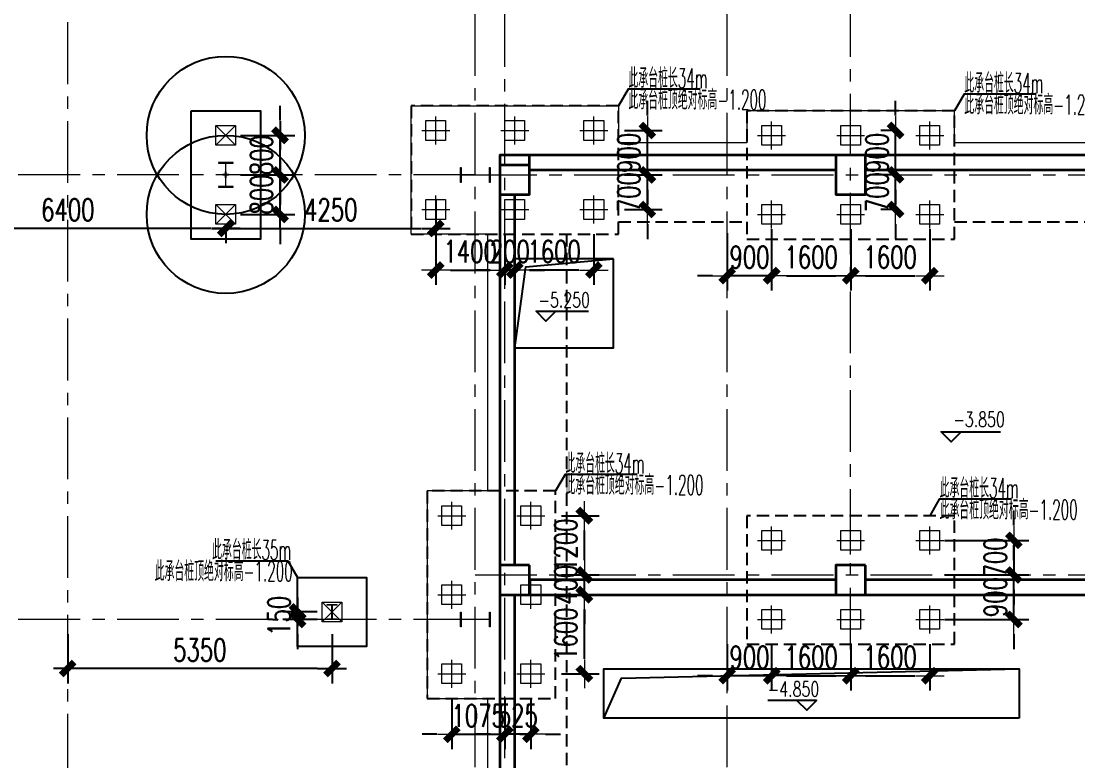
# Model space of a CAD drawing. Extents: x -1201378 to 2367219, y -619313 to 244905.
# Drawn here: x -708551 to -687159, y 215787 to 230765 of the extents above; entities that cross this region are included whole.
import ezdxf
from ezdxf.enums import TextEntityAlignment as Align

# ---------------------------------------------------------------- set-up
doc = ezdxf.new("R2010")
doc.units = 0
doc.header["$LTSCALE"] = 1000
doc.linetypes.add('CENTER', pattern=[2, 1.25, -0.25, 0.25, -0.25])
doc.linetypes.add('HIDDEN', pattern=[0.375, 0.25, -0.125])
doc.layers.get('0').update_dxf_attribs({"linetype": 'CONTINUOUS'})
doc.layers.get('Defpoints').update_dxf_attribs({"linetype": 'CONTINUOUS'})
for name, color, linetype, lineweight in [('S-axis', 111, 'CONTINUOUS', 0), ('S-col', 2, 'CONTINUOUS', 0), ('S-ct', 2, 'CONTINUOUS', 0), ('S-dim', 81, 'CONTINUOUS', 0), ('S-dote', 5, 'CENTER', 0), ('S-zhuang', 1, 'CONTINUOUS', 0), ('砼墙', 3, 'CONTINUOUS', 35), ('砼柱', 2, 'CONTINUOUS', 35)]:
    doc.layers.add(name, color=color, linetype=linetype, lineweight=lineweight)
for name, color, linetype in [('S-BG', 131, 'CONTINUOUS'), ('S-CT1', 42, 'HIDDEN'), ('S-DIMZ', 115, 'CONTINUOUS'), ('S-DOTE1', 140, 'CENTER'), ('S-HATCH1-W', 252, 'CONTINUOUS')]:
    doc.layers.add(name, color=color, linetype=linetype)
doc.styles.add('SS1', font='tj-romans1.shx', dxfattribs={"width": 0.7, "bigfont": 'tj-hztxt1.shx'})
doc.dimstyles.new('S-150-ARCHI', dxfattribs={"dimscale": 150, "dimtxt": 3, "dimasz": 2, "dimexe": 2, "dimexo": 2, "dimgap": 1, "dimtad": 1, "dimdec": 0, "dimzin": 0, "dimdsep": 46, "dimtxsty": 'SS1', "dimblk1": 'TT', "dimblk2": 'TT', "dimsah": 1, "dimcen": 1, "dimclrd": 256, "dimclre": 256, "dimclrt": 256, "dimadec": 0, "dimazin": 0, "dimtfac": 1, "dimtdec": 0, "dimtix": 1, "dimtmove": 2, "dimatfit": 0, "dimldrblk": 'TT', "dimfxl": 2, "dimtolj": 1, "dimtzin": 0, "dimarcsym": 0})

# ---------------------------------------------------------------- blocks, each defined once
blk = doc.blocks.new('_FZH')
at = {"layer": 'S-col'}
blk.add_lwpolyline([(-0.375, -0.188), (-0.375, 0.187), (-0.36, 0.187), (-0.36, 0.005), (0.36, 0.005), (0.36, 0.187), (0.375, 0.187), (0.375, -0.188), (0.36, -0.188), (0.36, -0.005), (-0.36, -0.005), (-0.36, -0.188)], close=True, dxfattribs=at)
blk = doc.blocks.new('w4234324')
at = {"layer": 'S-col', "xscale": 800.0000000000005, "yscale": 800.0000000000005, "zscale": 800.0000000000005}
for p in [(-144454, 831820), (-144454, 822820)]:
    blk.add_blockref('_FZH', p, dxfattribs=at)
blk = doc.blocks.new('S-ZHUANG-400')
at = {"layer": 'S-zhuang'}
for p, q in [((200, -200), (-200, 200)), ((-200, -200), (200, 200))]:
    blk.add_line(p, q, dxfattribs=at)
blk.add_lwpolyline([(-200, 200), (200, 200), (200, -200), (-200, -200)], close=True, dxfattribs=at)
blk = doc.blocks.new('CT2')
at = {"layer": 'Defpoints'}
for centre in [(-193625, -186366), (-193625, -187966)]:
    blk.add_circle(centre, 1600, dxfattribs=at)
at = {"layer": 'S-DOTE1', "ltscale": 0.25}
for p, q in [((-193565, -187166), (-193685, -187166)), ((-193625, -187226), (-193625, -187106))]:
    blk.add_line(p, q, dxfattribs=at)
at = {"layer": 'S-HATCH1-W'}
blk.add_lwpolyline([(-194325, -185866), (-192925, -185866), (-192925, -188466), (-194325, -188466)], close=True, dxfattribs=at)
at = {"layer": 'S-zhuang'}
for p in [(-193625, -186366), (-193625, -187966)]:
    blk.add_blockref('S-ZHUANG-400', p, dxfattribs=at)
blk = doc.blocks.new('TT')
blk.add_line((-0.969, 0), (0.969, 0))
at = {"const_width": 0.45}
blk.add_lwpolyline([(-0.442, -0.442), (0.442, 0.442)], dxfattribs=at)
blk = doc.blocks.new('*D1003')
at = {"layer": 'Defpoints', "color": 0, "transparency": 16777216}
for p in [(-704409, 227652), (-703310, 227652), (-704409, 226852)]:
    blk.add_point(p, dxfattribs=at)
at = {"layer": 'S-DIMZ', "lineweight": -2, "transparency": 16777216}
for p, q in [((-703310, 227952), (-703310, 228252)), ((-704109, 227652), (-703010, 227652)), ((-703310, 226852), (-703310, 227652)), ((-704109, 226852), (-703010, 226852)), ((-703310, 226552), (-703310, 226252))]:
    blk.add_line(p, q, dxfattribs=at)
at = {"layer": 'S-DIMZ', "lineweight": -2, "transparency": 16777216, "xscale": 300, "yscale": 300, "zscale": 300}
for p, rotation in [((-703310, 227652), 270), ((-703310, 226852), 90)]:
    blk.add_blockref('TT', p, dxfattribs=dict(at, rotation=rotation))
at = {"layer": 'S-DIMZ', "transparency": 16777216, "insert": (-703685, 227252), "char_height": 450, "attachment_point": 5, "rotation": 90, "style": 'SS1'}
blk.add_mtext('\\A1;800', dxfattribs=at)
blk = doc.blocks.new('*D1004')
at = {"layer": 'Defpoints', "color": 0, "transparency": 16777216}
for p in [(-704409, 228452), (-703310, 228452), (-704409, 227652)]:
    blk.add_point(p, dxfattribs=at)
at = {"layer": 'S-DIMZ', "lineweight": -2, "transparency": 16777216}
for p, q in [((-703310, 228752), (-703310, 229052)), ((-704109, 228452), (-703010, 228452)), ((-703310, 227652), (-703310, 228452)), ((-704109, 227652), (-703010, 227652)), ((-703310, 227352), (-703310, 227052))]:
    blk.add_line(p, q, dxfattribs=at)
at = {"layer": 'S-DIMZ', "lineweight": -2, "transparency": 16777216, "xscale": 300, "yscale": 300, "zscale": 300}
for p, rotation in [((-703310, 228452), 270), ((-703310, 227652), 90)]:
    blk.add_blockref('TT', p, dxfattribs=dict(at, rotation=rotation))
at = {"layer": 'S-DIMZ', "transparency": 16777216, "insert": (-703685, 228052), "char_height": 450, "attachment_point": 5, "rotation": 90, "style": 'SS1'}
blk.add_mtext('\\A1;800', dxfattribs=at)
blk = doc.blocks.new('*D1017')
at = {"layer": 'Defpoints', "color": 0, "transparency": 16777216}
for p in [(-700158, 227452), (-704408, 226852), (-700158, 226569)]:
    blk.add_point(p, dxfattribs=at)
at = {"layer": 'S-DIMZ', "lineweight": -2, "transparency": 16777216}
for p, q in [((-700158, 227152), (-700158, 226269)), ((-704408, 226552), (-704408, 226269)), ((-704108, 226569), (-700458, 226569))]:
    blk.add_line(p, q, dxfattribs=at)
at = {"layer": 'S-DIMZ', "lineweight": -2, "transparency": 16777216, "xscale": 300, "yscale": 300, "zscale": 300, "rotation": 180}
blk.add_blockref('TT', (-704408, 226569), dxfattribs=at)
at = {"layer": 'S-DIMZ', "lineweight": -2, "transparency": 16777216, "xscale": 300, "yscale": 300, "zscale": 300}
blk.add_blockref('TT', (-700158, 226569), dxfattribs=at)
at = {"layer": 'S-DIMZ', "transparency": 16777216, "insert": (-702283, 226944), "char_height": 450, "attachment_point": 5, "style": 'SS1'}
blk.add_mtext('\\A1;4250', dxfattribs=at)
blk = doc.blocks.new('*D1018')
at = {"layer": 'Defpoints', "color": 0, "transparency": 16777216}
for p in [(-710809, 226852), (-704408, 226852), (-710809, 226569)]:
    blk.add_point(p, dxfattribs=at)
at = {"layer": 'S-DIMZ', "lineweight": -2, "transparency": 16777216}
for p, q in [((-710809, 226552), (-710809, 226269)), ((-704708, 226569), (-710509, 226569)), ((-704408, 226552), (-704408, 226269))]:
    blk.add_line(p, q, dxfattribs=at)
at = {"layer": 'S-DIMZ', "lineweight": -2, "transparency": 16777216, "xscale": 300, "yscale": 300, "zscale": 300, "rotation": 180}
blk.add_blockref('TT', (-710809, 226569), dxfattribs=at)
at = {"layer": 'S-DIMZ', "lineweight": -2, "transparency": 16777216, "xscale": 300, "yscale": 300, "zscale": 300}
blk.add_blockref('TT', (-704408, 226569), dxfattribs=at)
at = {"layer": 'S-DIMZ', "transparency": 16777216, "insert": (-707608, 226944), "char_height": 450, "attachment_point": 5, "style": 'SS1'}
blk.add_mtext('\\A1;6400', dxfattribs=at)
blk = doc.blocks.new('1#轴网')
at = {"layer": 'S-dote'}
for p, q in [((-107608.5, 18867), (-107608.5, 124689.3)), ((-99358.5, 19033.1), (-99358.5, 124633.4)), ((-94258.5, 19033.1), (-94258.5, 124689.3)), ((-98758.5, 19217), (-98758.5, 124427)), ((-91758.5, 105417), (-91758.5, 121147)), ((-99358.5, 115027), (-216950.7, 115027)), ((-99358.5, 115027), (-79964.3, 115027)), ((-99358.5, 106927), (-79964.3, 106927)), ((-99358.5, 106027), (-216950.7, 106027))]:
    blk.add_line(p, q, dxfattribs=at)
blk = doc.blocks.new('CT1')
at = {"layer": 'S-HATCH1-W'}
blk.add_lwpolyline([(-91607, -249948), (-91607, -248548), (-90207, -248548), (-90207, -249948)], close=True, dxfattribs=at)
at = {"layer": 'S-zhuang', "rotation": 90.00000000000001}
blk.add_blockref('S-ZHUANG-400', (-90907, -249248), dxfattribs=at)
blk = doc.blocks.new('*D1144')
at = {"layer": 'Defpoints', "color": 0, "transparency": 16777216}
for p in [(-702954, 218652), (-702258, 218802), (-702258, 218652)]:
    blk.add_point(p, dxfattribs=at)
at = {"layer": 'S-DIMZ', "lineweight": -2, "transparency": 16777216}
for p, q in [((-702954, 219102), (-702954, 219402)), ((-702558, 218802), (-703254, 218802)), ((-702558, 218652), (-703254, 218652)), ((-702954, 218802), (-702954, 218652)), ((-702954, 218352), (-702954, 218052))]:
    blk.add_line(p, q, dxfattribs=at)
at = {"layer": 'S-DIMZ', "lineweight": -2, "transparency": 16777216, "xscale": 300, "yscale": 300, "zscale": 300}
for p, rotation in [((-702954, 218802), 270), ((-702954, 218652), 90)]:
    blk.add_blockref('TT', p, dxfattribs=dict(at, rotation=rotation))
at = {"layer": 'S-DIMZ', "transparency": 16777216, "insert": (-703329, 218727), "char_height": 450, "attachment_point": 5, "rotation": 90, "style": 'SS1'}
blk.add_mtext('\\A1;150', dxfattribs=at)
blk = doc.blocks.new('*D2918')
at = {"layer": 'Defpoints', "color": 0, "transparency": 16777216}
for p in [(-707608, 218652), (-702258, 218652), (-707608, 217657)]:
    blk.add_point(p, dxfattribs=at)
at = {"layer": 'S-DIMZ', "lineweight": -2, "transparency": 16777216}
for p, q in [((-707608, 218352), (-707608, 217357)), ((-702258, 218352), (-702258, 217357)), ((-702558, 217657), (-707308, 217657))]:
    blk.add_line(p, q, dxfattribs=at)
at = {"layer": 'S-DIMZ', "lineweight": -2, "transparency": 16777216, "xscale": 300, "yscale": 300, "zscale": 300, "rotation": 180}
blk.add_blockref('TT', (-707608, 217657), dxfattribs=at)
at = {"layer": 'S-DIMZ', "lineweight": -2, "transparency": 16777216, "xscale": 300, "yscale": 300, "zscale": 300}
blk.add_blockref('TT', (-702258, 217657), dxfattribs=at)
at = {"layer": 'S-DIMZ', "transparency": 16777216, "insert": (-704933, 218032), "char_height": 450, "attachment_point": 5, "style": 'SS1'}
blk.add_mtext('\\A1;5350', dxfattribs=at)
blk = doc.blocks.new('A$C6AFE39C8')
at = {"layer": '砼柱', "lineweight": 35}
for points in [[(-8200, 0), (-8800, 0), (-8800, -800), (-8200, -800)], [(-15000, -200), (-15600, -200), (-15600, -800), (-15000, -800)], [(-15000, -8300), (-15600, -8300), (-15600, -8900), (-15000, -8900)], [(-8200, -8300), (-8800, -8300), (-8800, -8900), (-8200, -8900)]]:
    blk.add_lwpolyline(points, close=True, dxfattribs=at)
blk = doc.blocks.new('*D5642')
at = {"layer": 'Defpoints', "color": 0, "ltscale": 0.25, "transparency": 16777216}
for p in [(-693358, 218452), (-691758, 218452), (-691758, 217511)]:
    blk.add_point(p, dxfattribs=at)
at = {"layer": 'S-dim', "lineweight": -2, "ltscale": 0.25, "transparency": 16777216}
for p, q in [((-693358, 218152), (-693358, 217211)), ((-691758, 218152), (-691758, 217211)), ((-693058, 217511), (-692058, 217511))]:
    blk.add_line(p, q, dxfattribs=at)
at = {"layer": 'S-dim', "lineweight": -2, "ltscale": 0.25, "transparency": 16777216, "xscale": 300, "yscale": 300, "zscale": 300, "rotation": 180}
blk.add_blockref('TT', (-693358, 217511), dxfattribs=at)
at = {"layer": 'S-dim', "lineweight": -2, "ltscale": 0.25, "transparency": 16777216, "xscale": 300, "yscale": 300, "zscale": 300}
blk.add_blockref('TT', (-691758, 217511), dxfattribs=at)
at = {"layer": 'S-dim', "ltscale": 0.25, "transparency": 16777216, "insert": (-692558, 217886), "char_height": 450, "attachment_point": 5, "style": 'SS1'}
blk.add_mtext('\\A1;1600', dxfattribs=at)
blk = doc.blocks.new('*D5643')
at = {"layer": 'Defpoints', "color": 0, "ltscale": 0.25, "transparency": 16777216}
for p in [(-694258, 218452), (-693358, 218452), (-694258, 217511)]:
    blk.add_point(p, dxfattribs=at)
at = {"layer": 'S-dim', "lineweight": -2, "ltscale": 0.25, "transparency": 16777216}
for p, q in [((-694258, 218152), (-694258, 217211)), ((-693358, 218152), (-693358, 217211)), ((-694558, 217511), (-694858, 217511)), ((-693358, 217511), (-694258, 217511)), ((-693058, 217511), (-692758, 217511))]:
    blk.add_line(p, q, dxfattribs=at)
at = {"layer": 'S-dim', "lineweight": -2, "ltscale": 0.25, "transparency": 16777216, "xscale": 300, "yscale": 300, "zscale": 300}
blk.add_blockref('TT', (-694258, 217511), dxfattribs=at)
at = {"layer": 'S-dim', "lineweight": -2, "ltscale": 0.25, "transparency": 16777216, "xscale": 300, "yscale": 300, "zscale": 300, "rotation": 180}
blk.add_blockref('TT', (-693358, 217511), dxfattribs=at)
at = {"layer": 'S-dim', "ltscale": 0.25, "transparency": 16777216, "insert": (-693808, 217886), "char_height": 450, "attachment_point": 5, "style": 'SS1'}
blk.add_mtext('\\A1;900', dxfattribs=at)
blk = doc.blocks.new('*D5644')
at = {"layer": 'Defpoints', "color": 0, "ltscale": 0.25, "transparency": 16777216}
for p in [(-691758, 218452), (-690158, 218452), (-690158, 217511)]:
    blk.add_point(p, dxfattribs=at)
at = {"layer": 'S-dim', "lineweight": -2, "ltscale": 0.25, "transparency": 16777216}
for p, q in [((-691758, 218152), (-691758, 217211)), ((-690158, 218152), (-690158, 217211)), ((-691458, 217511), (-690458, 217511))]:
    blk.add_line(p, q, dxfattribs=at)
at = {"layer": 'S-dim', "lineweight": -2, "ltscale": 0.25, "transparency": 16777216, "xscale": 300, "yscale": 300, "zscale": 300, "rotation": 180}
blk.add_blockref('TT', (-691758, 217511), dxfattribs=at)
at = {"layer": 'S-dim', "lineweight": -2, "ltscale": 0.25, "transparency": 16777216, "xscale": 300, "yscale": 300, "zscale": 300}
blk.add_blockref('TT', (-690158, 217511), dxfattribs=at)
at = {"layer": 'S-dim', "ltscale": 0.25, "transparency": 16777216, "insert": (-690958, 217886), "char_height": 450, "attachment_point": 5, "style": 'SS1'}
blk.add_mtext('\\A1;1600', dxfattribs=at)
blk = doc.blocks.new('*D5655')
at = {"layer": 'Defpoints', "color": 0, "ltscale": 0.25, "transparency": 16777216}
for p in [(-693358, 226852), (-691758, 226852), (-691758, 225611)]:
    blk.add_point(p, dxfattribs=at)
at = {"layer": 'S-dim', "lineweight": -2, "ltscale": 0.25, "transparency": 16777216}
for p, q in [((-693358, 226552), (-693358, 225311)), ((-691758, 226552), (-691758, 225311)), ((-693058, 225611), (-692058, 225611))]:
    blk.add_line(p, q, dxfattribs=at)
at = {"layer": 'S-dim', "lineweight": -2, "ltscale": 0.25, "transparency": 16777216, "xscale": 300, "yscale": 300, "zscale": 300, "rotation": 180}
blk.add_blockref('TT', (-693358, 225611), dxfattribs=at)
at = {"layer": 'S-dim', "lineweight": -2, "ltscale": 0.25, "transparency": 16777216, "xscale": 300, "yscale": 300, "zscale": 300}
blk.add_blockref('TT', (-691758, 225611), dxfattribs=at)
at = {"layer": 'S-dim', "ltscale": 0.25, "transparency": 16777216, "insert": (-692558, 225986), "char_height": 450, "attachment_point": 5, "style": 'SS1'}
blk.add_mtext('\\A1;1600', dxfattribs=at)
blk = doc.blocks.new('*D5656')
at = {"layer": 'Defpoints', "color": 0, "ltscale": 0.25, "transparency": 16777216}
for p in [(-691758, 226852), (-690158, 226852), (-690158, 225611)]:
    blk.add_point(p, dxfattribs=at)
at = {"layer": 'S-dim', "lineweight": -2, "ltscale": 0.25, "transparency": 16777216}
for p, q in [((-691758, 226552), (-691758, 225311)), ((-690158, 226552), (-690158, 225311)), ((-691458, 225611), (-690458, 225611))]:
    blk.add_line(p, q, dxfattribs=at)
at = {"layer": 'S-dim', "lineweight": -2, "ltscale": 0.25, "transparency": 16777216, "xscale": 300, "yscale": 300, "zscale": 300, "rotation": 180}
blk.add_blockref('TT', (-691758, 225611), dxfattribs=at)
at = {"layer": 'S-dim', "lineweight": -2, "ltscale": 0.25, "transparency": 16777216, "xscale": 300, "yscale": 300, "zscale": 300}
blk.add_blockref('TT', (-690158, 225611), dxfattribs=at)
at = {"layer": 'S-dim', "ltscale": 0.25, "transparency": 16777216, "insert": (-690958, 225986), "char_height": 450, "attachment_point": 5, "style": 'SS1'}
blk.add_mtext('\\A1;1600', dxfattribs=at)
blk = doc.blocks.new('*D5658')
at = {"layer": 'Defpoints', "color": 0, "ltscale": 0.25, "transparency": 16777216}
for p in [(-690848, 227652), (-690536, 227652), (-690536, 226952)]:
    blk.add_point(p, dxfattribs=at)
at = {"layer": 'S-dim', "lineweight": -2, "ltscale": 0.25, "transparency": 16777216}
for p, q in [((-690848, 227952), (-690848, 228252)), ((-690836, 227652), (-691148, 227652)), ((-690848, 226952), (-690848, 227652)), ((-690836, 226952), (-691148, 226952)), ((-690848, 226652), (-690848, 226352))]:
    blk.add_line(p, q, dxfattribs=at)
at = {"layer": 'S-dim', "lineweight": -2, "ltscale": 0.25, "transparency": 16777216, "xscale": 300, "yscale": 300, "zscale": 300}
for p, rotation in [((-690848, 227652), 270), ((-690848, 226952), 90)]:
    blk.add_blockref('TT', p, dxfattribs=dict(at, rotation=rotation))
at = {"layer": 'S-dim', "ltscale": 0.25, "transparency": 16777216, "insert": (-691223, 227302), "char_height": 450, "attachment_point": 5, "rotation": 90, "style": 'SS1'}
blk.add_mtext('\\A1;700', dxfattribs=at)
blk = doc.blocks.new('*D5659')
at = {"layer": 'Defpoints', "color": 0, "ltscale": 0.25, "transparency": 16777216}
for p in [(-690848, 228552), (-690536, 228552), (-690536, 227652)]:
    blk.add_point(p, dxfattribs=at)
at = {"layer": 'S-dim', "lineweight": -2, "ltscale": 0.25, "transparency": 16777216}
for p, q in [((-690848, 228852), (-690848, 229152)), ((-690836, 228552), (-691148, 228552)), ((-690848, 227652), (-690848, 228552)), ((-690836, 227652), (-691148, 227652)), ((-690848, 227352), (-690848, 227052))]:
    blk.add_line(p, q, dxfattribs=at)
at = {"layer": 'S-dim', "lineweight": -2, "ltscale": 0.25, "transparency": 16777216, "xscale": 300, "yscale": 300, "zscale": 300}
for p, rotation in [((-690848, 228552), 270), ((-690848, 227652), 90)]:
    blk.add_blockref('TT', p, dxfattribs=dict(at, rotation=rotation))
at = {"layer": 'S-dim', "ltscale": 0.25, "transparency": 16777216, "insert": (-691223, 228102), "char_height": 450, "attachment_point": 5, "rotation": 90, "style": 'SS1'}
blk.add_mtext('\\A1;900', dxfattribs=at)
blk = doc.blocks.new('*D5660')
at = {"layer": 'Defpoints', "color": 0, "ltscale": 0.25, "transparency": 16777216}
for p in [(-696636, 227652), (-695874, 227652), (-696636, 226952)]:
    blk.add_point(p, dxfattribs=at)
at = {"layer": 'S-dim', "lineweight": -2, "ltscale": 0.25, "transparency": 16777216}
for p, q in [((-695874, 227952), (-695874, 228252)), ((-696336, 227652), (-695574, 227652)), ((-695874, 226952), (-695874, 227652)), ((-696336, 226952), (-695574, 226952)), ((-695874, 226652), (-695874, 226352))]:
    blk.add_line(p, q, dxfattribs=at)
at = {"layer": 'S-dim', "lineweight": -2, "ltscale": 0.25, "transparency": 16777216, "xscale": 300, "yscale": 300, "zscale": 300}
for p, rotation in [((-695874, 227652), 270), ((-695874, 226952), 90)]:
    blk.add_blockref('TT', p, dxfattribs=dict(at, rotation=rotation))
at = {"layer": 'S-dim', "ltscale": 0.25, "transparency": 16777216, "insert": (-696249, 227302), "char_height": 450, "attachment_point": 5, "rotation": 90, "style": 'SS1'}
blk.add_mtext('\\A1;700', dxfattribs=at)
blk = doc.blocks.new('*D5661')
at = {"layer": 'Defpoints', "color": 0, "ltscale": 0.25, "transparency": 16777216}
for p in [(-696636, 228552), (-695874, 228552), (-696636, 227652)]:
    blk.add_point(p, dxfattribs=at)
at = {"layer": 'S-dim', "lineweight": -2, "ltscale": 0.25, "transparency": 16777216}
for p, q in [((-695874, 228852), (-695874, 229152)), ((-696336, 228552), (-695574, 228552)), ((-695874, 227652), (-695874, 228552)), ((-696336, 227652), (-695574, 227652)), ((-695874, 227352), (-695874, 227052))]:
    blk.add_line(p, q, dxfattribs=at)
at = {"layer": 'S-dim', "lineweight": -2, "ltscale": 0.25, "transparency": 16777216, "xscale": 300, "yscale": 300, "zscale": 300}
for p, rotation in [((-695874, 228552), 270), ((-695874, 227652), 90)]:
    blk.add_blockref('TT', p, dxfattribs=dict(at, rotation=rotation))
at = {"layer": 'S-dim', "ltscale": 0.25, "transparency": 16777216, "insert": (-696249, 228102), "char_height": 450, "attachment_point": 5, "rotation": 90, "style": 'SS1'}
blk.add_mtext('\\A1;900', dxfattribs=at)
blk = doc.blocks.new('*D5662')
at = {"layer": 'Defpoints', "color": 0, "ltscale": 0.25, "transparency": 16777216}
for p in [(-697911, 219552), (-697149, 219552), (-697911, 219152)]:
    blk.add_point(p, dxfattribs=at)
at = {"layer": 'S-dim', "lineweight": -2, "ltscale": 0.25, "transparency": 16777216}
for p, q in [((-697149, 219852), (-697149, 220152)), ((-697611, 219552), (-696849, 219552)), ((-697149, 219152), (-697149, 219552)), ((-697611, 219152), (-696849, 219152)), ((-697149, 218852), (-697149, 218552))]:
    blk.add_line(p, q, dxfattribs=at)
at = {"layer": 'S-dim', "lineweight": -2, "ltscale": 0.25, "transparency": 16777216, "xscale": 300, "yscale": 300, "zscale": 300}
for p, rotation in [((-697149, 219552), 270), ((-697149, 219152), 90)]:
    blk.add_blockref('TT', p, dxfattribs=dict(at, rotation=rotation))
at = {"layer": 'S-dim', "ltscale": 0.25, "transparency": 16777216, "insert": (-697524, 219352), "char_height": 450, "attachment_point": 5, "rotation": 90, "style": 'SS1'}
blk.add_mtext('\\A1;400', dxfattribs=at)
blk = doc.blocks.new('*D5663')
at = {"layer": 'Defpoints', "color": 0, "ltscale": 0.25, "transparency": 16777216}
for p in [(-697911, 220752), (-697149, 220752), (-697911, 219552)]:
    blk.add_point(p, dxfattribs=at)
at = {"layer": 'S-dim', "lineweight": -2, "ltscale": 0.25, "transparency": 16777216}
for p, q in [((-697611, 220752), (-696849, 220752)), ((-697149, 219852), (-697149, 220452)), ((-697611, 219552), (-696849, 219552))]:
    blk.add_line(p, q, dxfattribs=at)
at = {"layer": 'S-dim', "lineweight": -2, "ltscale": 0.25, "transparency": 16777216, "xscale": 300, "yscale": 300, "zscale": 300}
for p, rotation in [((-697149, 220752), 90), ((-697149, 219552), 270)]:
    blk.add_blockref('TT', p, dxfattribs=dict(at, rotation=rotation))
at = {"layer": 'S-dim', "ltscale": 0.25, "transparency": 16777216, "insert": (-697524, 220152), "char_height": 450, "attachment_point": 5, "rotation": 90, "style": 'SS1'}
blk.add_mtext('\\A1;1200', dxfattribs=at)
blk = doc.blocks.new('*D5664')
at = {"layer": 'Defpoints', "color": 0, "ltscale": 0.25, "transparency": 16777216}
for p in [(-697911, 219152), (-697149, 219152), (-697911, 217552)]:
    blk.add_point(p, dxfattribs=at)
at = {"layer": 'S-dim', "lineweight": -2, "ltscale": 0.25, "transparency": 16777216}
for p, q in [((-697611, 219152), (-696849, 219152)), ((-697149, 217852), (-697149, 218852)), ((-697611, 217552), (-696849, 217552))]:
    blk.add_line(p, q, dxfattribs=at)
at = {"layer": 'S-dim', "lineweight": -2, "ltscale": 0.25, "transparency": 16777216, "xscale": 300, "yscale": 300, "zscale": 300}
for p, rotation in [((-697149, 219152), 90), ((-697149, 217552), 270)]:
    blk.add_blockref('TT', p, dxfattribs=dict(at, rotation=rotation))
at = {"layer": 'S-dim', "ltscale": 0.25, "transparency": 16777216, "insert": (-697524, 218352), "char_height": 450, "attachment_point": 5, "rotation": 90, "style": 'SS1'}
blk.add_mtext('\\A1;1600', dxfattribs=at)
blk = doc.blocks.new('*D5665')
at = {"layer": 'Defpoints', "color": 0, "ltscale": 0.25, "transparency": 16777216}
for p in [(-699833, 217352), (-698758, 217352), (-698758, 216326)]:
    blk.add_point(p, dxfattribs=at)
at = {"layer": 'S-dim', "lineweight": -2, "ltscale": 0.25, "transparency": 16777216}
for p, q in [((-699833, 217052), (-699833, 216026)), ((-698758, 217052), (-698758, 216026)), ((-700133, 216326), (-700433, 216326)), ((-699833, 216326), (-698758, 216326)), ((-698458, 216326), (-698158, 216326))]:
    blk.add_line(p, q, dxfattribs=at)
at = {"layer": 'S-dim', "lineweight": -2, "ltscale": 0.25, "transparency": 16777216, "xscale": 300, "yscale": 300, "zscale": 300}
blk.add_blockref('TT', (-699833, 216326), dxfattribs=at)
at = {"layer": 'S-dim', "lineweight": -2, "ltscale": 0.25, "transparency": 16777216, "xscale": 300, "yscale": 300, "zscale": 300, "rotation": 180}
blk.add_blockref('TT', (-698758, 216326), dxfattribs=at)
at = {"layer": 'S-dim', "ltscale": 0.25, "transparency": 16777216, "insert": (-699296, 216701), "char_height": 450, "attachment_point": 5, "style": 'SS1'}
blk.add_mtext('\\A1;1075', dxfattribs=at)
blk = doc.blocks.new('*D5666')
at = {"layer": 'Defpoints', "color": 0, "ltscale": 0.25, "transparency": 16777216}
for p in [(-698758, 217352), (-698233, 217352), (-698758, 216326)]:
    blk.add_point(p, dxfattribs=at)
at = {"layer": 'S-dim', "lineweight": -2, "ltscale": 0.25, "transparency": 16777216}
for p, q in [((-698758, 217052), (-698758, 216026)), ((-698233, 217052), (-698233, 216026)), ((-699058, 216326), (-699358, 216326)), ((-698233, 216326), (-698758, 216326)), ((-697933, 216326), (-697633, 216326))]:
    blk.add_line(p, q, dxfattribs=at)
at = {"layer": 'S-dim', "lineweight": -2, "ltscale": 0.25, "transparency": 16777216, "xscale": 300, "yscale": 300, "zscale": 300}
blk.add_blockref('TT', (-698758, 216326), dxfattribs=at)
at = {"layer": 'S-dim', "lineweight": -2, "ltscale": 0.25, "transparency": 16777216, "xscale": 300, "yscale": 300, "zscale": 300, "rotation": 180}
blk.add_blockref('TT', (-698233, 216326), dxfattribs=at)
at = {"layer": 'S-dim', "ltscale": 0.25, "transparency": 16777216, "insert": (-698496, 216701), "char_height": 450, "attachment_point": 5, "style": 'SS1'}
blk.add_mtext('\\A1;525', dxfattribs=at)
blk = doc.blocks.new('*D5667')
at = {"layer": 'Defpoints', "color": 0, "ltscale": 0.25, "transparency": 16777216}
for p in [(-700158, 226752), (-698758, 226752), (-698758, 225726)]:
    blk.add_point(p, dxfattribs=at)
at = {"layer": 'S-dim', "lineweight": -2, "ltscale": 0.25, "transparency": 16777216}
for p, q in [((-700158, 226452), (-700158, 225426)), ((-698758, 226452), (-698758, 225426)), ((-699858, 225726), (-699058, 225726))]:
    blk.add_line(p, q, dxfattribs=at)
at = {"layer": 'S-dim', "lineweight": -2, "ltscale": 0.25, "transparency": 16777216, "xscale": 300, "yscale": 300, "zscale": 300, "rotation": 180}
blk.add_blockref('TT', (-700158, 225726), dxfattribs=at)
at = {"layer": 'S-dim', "lineweight": -2, "ltscale": 0.25, "transparency": 16777216, "xscale": 300, "yscale": 300, "zscale": 300}
blk.add_blockref('TT', (-698758, 225726), dxfattribs=at)
at = {"layer": 'S-dim', "ltscale": 0.25, "transparency": 16777216, "insert": (-699458, 226101), "char_height": 450, "attachment_point": 5, "style": 'SS1'}
blk.add_mtext('\\A1;1400', dxfattribs=at)
blk = doc.blocks.new('*D5668')
at = {"layer": 'Defpoints', "color": 0, "ltscale": 0.25, "transparency": 16777216}
for p in [(-698758, 226752), (-698558, 226752), (-698758, 225726)]:
    blk.add_point(p, dxfattribs=at)
at = {"layer": 'S-dim', "lineweight": -2, "ltscale": 0.25, "transparency": 16777216}
for p, q in [((-698758, 226452), (-698758, 225426)), ((-698558, 226452), (-698558, 225426)), ((-699058, 225726), (-699358, 225726)), ((-698558, 225726), (-698758, 225726)), ((-698258, 225726), (-697958, 225726))]:
    blk.add_line(p, q, dxfattribs=at)
at = {"layer": 'S-dim', "lineweight": -2, "ltscale": 0.25, "transparency": 16777216, "xscale": 300, "yscale": 300, "zscale": 300}
blk.add_blockref('TT', (-698758, 225726), dxfattribs=at)
at = {"layer": 'S-dim', "lineweight": -2, "ltscale": 0.25, "transparency": 16777216, "xscale": 300, "yscale": 300, "zscale": 300, "rotation": 180}
blk.add_blockref('TT', (-698558, 225726), dxfattribs=at)
at = {"layer": 'S-dim', "ltscale": 0.25, "transparency": 16777216, "insert": (-698658, 226101), "char_height": 450, "attachment_point": 5, "style": 'SS1'}
blk.add_mtext('\\A1;200', dxfattribs=at)
blk = doc.blocks.new('*D5669')
at = {"layer": 'Defpoints', "color": 0, "ltscale": 0.25, "transparency": 16777216}
for p in [(-698558, 226752), (-696958, 226752), (-698558, 225726)]:
    blk.add_point(p, dxfattribs=at)
at = {"layer": 'S-dim', "lineweight": -2, "ltscale": 0.25, "transparency": 16777216}
for p, q in [((-698558, 226452), (-698558, 225426)), ((-696958, 226452), (-696958, 225426)), ((-697258, 225726), (-698258, 225726))]:
    blk.add_line(p, q, dxfattribs=at)
at = {"layer": 'S-dim', "lineweight": -2, "ltscale": 0.25, "transparency": 16777216, "xscale": 300, "yscale": 300, "zscale": 300, "rotation": 180}
blk.add_blockref('TT', (-698558, 225726), dxfattribs=at)
at = {"layer": 'S-dim', "lineweight": -2, "ltscale": 0.25, "transparency": 16777216, "xscale": 300, "yscale": 300, "zscale": 300}
blk.add_blockref('TT', (-696958, 225726), dxfattribs=at)
at = {"layer": 'S-dim', "ltscale": 0.25, "transparency": 16777216, "insert": (-697758, 226101), "char_height": 450, "attachment_point": 5, "style": 'SS1'}
blk.add_mtext('\\A1;1600', dxfattribs=at)
blk = doc.blocks.new('A$C08FF7A6C')
at = {"layer": '砼墙', "lineweight": 35}
for p, q in [((6800, 0), (600, 0)), ((15000, 0), (7400, 0)), ((600, -300), (6800, -300)), ((7400, -300), (15000, -300)), ((15300, -600), (15300, -3000)), ((15600, -3000), (15600, -600)), ((0, -800), (0, -8300)), ((300, -8300), (300, -800)), ((15300, -3600), (15300, -8300)), ((15600, -8300), (15600, -3600)), ((6800, -8600), (600, -8600)), ((15000, -8600), (7400, -8600)), ((0, -8900), (0, -16300)), ((300, -16300), (300, -8900)), ((600, -8900), (6800, -8900)), ((7400, -8900), (15000, -8900)), ((15300, -8900), (15300, -16300)), ((15600, -16300), (15600, -8900)), ((4400, -16600), (600, -16600)), ((15000, -16600), (5000, -16600)), ((600, -16900), (4400, -16900)), ((5000, -16900), (15000, -16900))]:
    blk.add_line(p, q, dxfattribs=at)
at = {"layer": '砼柱', "lineweight": 35}
for points in [[(600, 0), (0, 0), (0, -800), (600, -800)], [(7400, 0), (6800, 0), (6800, -800), (7400, -800)], [(15600, 0), (15000, 0), (15000, -600), (15600, -600)], [(15600, -3000), (15000, -3000), (15000, -3600), (15600, -3600)], [(600, -8300), (0, -8300), (0, -8900), (600, -8900)], [(7400, -8300), (6800, -8300), (6800, -8900), (7400, -8900)], [(15600, -8300), (15000, -8300), (15000, -8900), (15600, -8900)], [(600, -16300), (0, -16300), (0, -16900), (600, -16900)], [(5000, -16300), (4400, -16300), (4400, -16900), (5000, -16900)], [(15600, -16300), (15000, -16300), (15000, -16900), (15600, -16900)]]:
    blk.add_lwpolyline(points, close=True, dxfattribs=at)
blk = doc.blocks.new('FZ-400')
for p, q in [((0, -283), (0, 283)), ((-283, 0), (283, 0))]:
    blk.add_line(p, q)
blk.add_lwpolyline([(200, -200), (-200, -200), (-200, 200), (200, 200)], close=True)
blk = doc.blocks.new('*D5670')
at = {"layer": 'Defpoints', "color": 0, "ltscale": 0.25, "transparency": 16777216}
for p in [(-694258, 226774), (-693358, 226774), (-694258, 225611)]:
    blk.add_point(p, dxfattribs=at)
at = {"layer": 'S-dim', "lineweight": -2, "ltscale": 0.25, "transparency": 16777216}
for p, q in [((-694258, 226474), (-694258, 225311)), ((-693358, 226474), (-693358, 225311)), ((-694558, 225611), (-694858, 225611)), ((-693358, 225611), (-694258, 225611)), ((-693058, 225611), (-692758, 225611))]:
    blk.add_line(p, q, dxfattribs=at)
at = {"layer": 'S-dim', "lineweight": -2, "ltscale": 0.25, "transparency": 16777216, "xscale": 300, "yscale": 300, "zscale": 300}
blk.add_blockref('TT', (-694258, 225611), dxfattribs=at)
at = {"layer": 'S-dim', "lineweight": -2, "ltscale": 0.25, "transparency": 16777216, "xscale": 300, "yscale": 300, "zscale": 300, "rotation": 180}
blk.add_blockref('TT', (-693358, 225611), dxfattribs=at)
at = {"layer": 'S-dim', "ltscale": 0.25, "transparency": 16777216, "insert": (-693808, 225986), "char_height": 450, "attachment_point": 5, "style": 'SS1'}
blk.add_mtext('\\A1;900', dxfattribs=at)
blk = doc.blocks.new('*D5773')
at = {"layer": 'Defpoints', "color": 0, "ltscale": 0.25, "transparency": 16777216}
for p in [(-690158, 219552), (-688455, 219552), (-690158, 218652)]:
    blk.add_point(p, dxfattribs=at)
at = {"layer": 'S-dim', "lineweight": -2, "ltscale": 0.25, "transparency": 16777216}
for p, q in [((-688455, 219852), (-688455, 220152)), ((-689858, 219552), (-688155, 219552)), ((-688455, 218652), (-688455, 219552)), ((-689858, 218652), (-688155, 218652)), ((-688455, 218352), (-688455, 218052))]:
    blk.add_line(p, q, dxfattribs=at)
at = {"layer": 'S-dim', "lineweight": -2, "ltscale": 0.25, "transparency": 16777216, "xscale": 300, "yscale": 300, "zscale": 300}
for p, rotation in [((-688455, 219552), 270), ((-688455, 218652), 90)]:
    blk.add_blockref('TT', p, dxfattribs=dict(at, rotation=rotation))
at = {"layer": 'S-dim', "ltscale": 0.25, "transparency": 16777216, "insert": (-688830, 219102), "char_height": 450, "attachment_point": 5, "rotation": 90, "style": 'SS1'}
blk.add_mtext('\\A1;900', dxfattribs=at)
blk = doc.blocks.new('*D5774')
at = {"layer": 'Defpoints', "color": 0, "ltscale": 0.25, "transparency": 16777216}
for p in [(-690158, 220252), (-690158, 219552), (-688455, 219552)]:
    blk.add_point(p, dxfattribs=at)
at = {"layer": 'S-dim', "lineweight": -2, "ltscale": 0.25, "transparency": 16777216}
for p, q in [((-688455, 220552), (-688455, 220852)), ((-689858, 220252), (-688155, 220252)), ((-688455, 220252), (-688455, 219552)), ((-689858, 219552), (-688155, 219552)), ((-688455, 219252), (-688455, 218952))]:
    blk.add_line(p, q, dxfattribs=at)
at = {"layer": 'S-dim', "lineweight": -2, "ltscale": 0.25, "transparency": 16777216, "xscale": 300, "yscale": 300, "zscale": 300}
for p, rotation in [((-688455, 220252), 270), ((-688455, 219552), 90)]:
    blk.add_blockref('TT', p, dxfattribs=dict(at, rotation=rotation))
at = {"layer": 'S-dim', "ltscale": 0.25, "transparency": 16777216, "insert": (-688830, 219902), "char_height": 450, "attachment_point": 5, "rotation": 90, "style": 'SS1'}
blk.add_mtext('\\A1;700', dxfattribs=at)

msp = doc.modelspace()

# ---------------------------------------------------------------- linework, layer by layer
at = {"layer": 'S-BG'}
for points in [[(-694803.9, 229388.7), (-696264.1, 229388.7), (-696458.5, 229051.8)], [(-688003.9, 229288.7), (-689464.1, 229288.7), (-689658.5, 228951.8)], [(-698558.5, 224151.8), (-698334.3, 225791.8), (-696558.5, 225951.8)], [(-697726.2, 224889.6), (-697926.2, 224689.6), (-698126.2, 224889.6), (-697066, 224889.6)], [(-689524.1, 222447.2), (-689724.1, 222247.2), (-689924.1, 222447.2), (-688724.1, 222447.2)], [(-696078.9, 221588.7), (-697539.1, 221588.7), (-697733.5, 221251.8)], [(-688503.9, 221088.7), (-689964.1, 221088.7), (-690158.5, 220751.8)], [(-704613, 219838.7), (-703152.8, 219838.7), (-702958.5, 219501.8)], [(-696758.5, 216651.8), (-696394.3, 217461.8), (-688348.5, 217651.8)], [(-692846.9, 217011.2), (-692646.9, 216811.2), (-692446.9, 217011.2), (-693435.6, 217011.2)]]:
    msp.add_lwpolyline(points, dxfattribs=at)
for points in [[(-696558.5, 225951.8), (-698558.5, 225951.8), (-698558.5, 224151.8), (-696558.5, 224151.8)], [(-688348.5, 216651.8), (-696758.5, 216651.8), (-696758.5, 217651.8), (-688348.5, 217651.8)]]:
    msp.add_lwpolyline(points, close=True, dxfattribs=at)
at = {"layer": 'S-col'}
for points in [[(-704558.5, 227401.8), (-704258.5, 227401.8), (-704258.5, 227413.8), (-704404.5, 227413.8), (-704404.5, 227889.8), (-704258.5, 227889.8), (-704258.5, 227901.8), (-704558.5, 227901.8), (-704558.5, 227889.8), (-704412.5, 227889.8), (-704412.5, 227413.8), (-704558.5, 227413.8)], [(-702358.5, 218951.8), (-702158.5, 218951.8), (-702158.5, 218939.8), (-702254.5, 218939.8), (-702254.5, 218663.8), (-702158.5, 218663.8), (-702158.5, 218651.8), (-702358.5, 218651.8), (-702358.5, 218663.8), (-702262.5, 218663.8), (-702262.5, 218939.8), (-702358.5, 218939.8)]]:
    msp.add_lwpolyline(points, close=True, dxfattribs=at)
at = {"layer": 'S-ct', "ltscale": 0.25}
msp.add_lwpolyline([(-699108.5, 226451.8), (-700658.5, 226451.8), (-700658.5, 229051.8), (-696458.5, 229051.8), (-696458.5, 228301.8)], dxfattribs=at)
at = {"layer": 'S-ct'}
for points in [[(-684858.5, 228301.8), (-689658.5, 228301.8), (-689658.5, 228951.8), (-693858.5, 228951.8), (-693858.5, 228301.8), (-696458.5, 228301.8)], [(-699108.5, 226451.8), (-699108.5, 221251.8), (-700333.5, 221251.8), (-700333.5, 217051.8), (-699108.5, 217051.8), (-699108.5, 212951.8), (-700333.5, 212951.8), (-700333.5, 208751.8), (-697733.5, 208751.8), (-697733.5, 210851.8), (-695458.5, 210851.8), (-695458.5, 210151.8), (-692858.5, 210151.8), (-692858.5, 210851.8), (-684858.5, 210851.8)]]:
    msp.add_lwpolyline(points, dxfattribs=at)
at = {"layer": 'S-CT1'}
for p, q in [((-696458.5, 226701.8), (-693858.5, 226701.8)), ((-689658.5, 226701.8), (-684858.5, 226701.8)), ((-697508.5, 226451.8), (-697508.5, 212451.8))]:
    msp.add_line(p, q, dxfattribs=at)
for points in [[(-700658.5, 226451.8), (-696458.5, 226451.8), (-696458.5, 229051.8), (-700658.5, 229051.8)], [(-693858.5, 226351.8), (-689658.5, 226351.8), (-689658.5, 228951.8), (-693858.5, 228951.8)], [(-697733.5, 217051.8), (-697733.5, 221251.8), (-700333.5, 221251.8), (-700333.5, 217051.8)], [(-693858.5, 218151.8), (-689658.5, 218151.8), (-689658.5, 220751.8), (-693858.5, 220751.8)]]:
    msp.add_lwpolyline(points, close=True, dxfattribs=at)

# ---------------------------------------------------------------- block references
at = {"layer": 'S-axis'}
msp.add_blockref('1#轴网', (-600000, 112624.8), dxfattribs=at)
at = {"layer": 'S-col'}
for name, p in [('A$C6AFE39C8', (-683258.5, 228051.8)), ('A$C6AFE39C8', (-683258.5, 228051.8)), ('A$C08FF7A6C', (-698858.5, 228051.8)), ('w4234324', (-554904.3, -604168.2))]:
    msp.add_blockref(name, p, dxfattribs=at)
at = {"layer": 'S-zhuang'}
for name, p in [('CT2', (-510783.7, 414818)), ('CT1', (-611351, 468050))]:
    msp.add_blockref(name, p, dxfattribs=at)
at = {"layer": 'S-zhuang', "color": 0, "ltscale": 0.5}
for p in [(-700158.5, 228551.8), (-698558.5, 228551.8), (-696958.5, 228551.8), (-693358.5, 228451.8), (-691758.5, 228451.8), (-690158.5, 228451.8), (-700158.5, 226951.8), (-698558.5, 226951.8), (-696958.5, 226951.8), (-693358.5, 226851.8), (-691758.5, 226851.8), (-690158.5, 226851.8), (-699833.5, 220751.8), (-698233.5, 220751.8), (-693358.5, 220251.8), (-691758.5, 220251.8), (-690158.5, 220251.8), (-699833.5, 219151.8), (-698233.5, 219151.8), (-693358.5, 218651.8), (-691758.5, 218651.8), (-690158.5, 218651.8), (-699833.5, 217551.8), (-698233.5, 217551.8)]:
    msp.add_blockref('FZ-400', p, dxfattribs=at)

# ---------------------------------------------------------------- texts
at = {"layer": 'S-BG', "style": 'SS1', "width": 0.5}
for s, p in [('此承台桩长34m', (-696257.8, 229609.1)), ('此承台桩长34m', (-689457.8, 229509.1)), ('此承台桩顶绝对标高-1.200', (-696257.8, 229174.6)), ('此承台桩顶绝对标高-1.200', (-689457.8, 229074.6)), ('此承台桩长34m', (-697532.8, 221809.1)), ('此承台桩顶绝对标高-1.200', (-697532.8, 221374.6)), ('此承台桩长34m', (-689957.8, 221309.1)), ('此承台桩顶绝对标高-1.200', (-689957.8, 220874.6)), ('此承台桩长35m', (-704685.7, 220059.1)), ('此承台桩顶绝对标高-1.200', (-705848.3, 219624.6))]:
    msp.add_text(s, height=400, dxfattribs=at).set_placement(p, align=Align.MIDDLE_LEFT)
at = {"layer": 'S-BG', "style": 'SS1', "width": 0.7}
for s, p in [('-5.250', (-698080.8, 224969.9, 0)), ('-3.850', (-689681.2, 222552.2, 0)), ('-4.850', (-693437.3, 217091.5, 0))]:
    msp.add_text(s, height=300, dxfattribs=at).set_placement(p)

# ---------------------------------------------------------------- dimensions: what is measured, and where the dimension line sits
at = {"layer": 'S-dim', "ltscale": 0.25}
for p1, p2, distance, picture, middle in [((-696636.3, 227651.8), (-696636.3, 228551.8), -762.4, '*D5661', (-696248.9, 228101.8)), ((-690536.3, 227651.8), (-690536.3, 228551.8), 311.2, '*D5659', (-691222.5, 228101.8)), ((-696636.3, 226951.8), (-696636.3, 227651.8), -762.4, '*D5660', (-696248.9, 227301.8)), ((-690536.3, 226951.8), (-690536.3, 227651.8), 311.2, '*D5658', (-691222.5, 227301.8)), ((-693358.5, 226773.9), (-694258.5, 226773.9), 1162.5, '*D5670', (-693808.5, 225986.5)), ((-697911.3, 219551.8), (-697911.3, 220751.8), -762.4, '*D5663', (-697523.9, 220151.8)), ((-697911.3, 219151.8), (-697911.3, 219551.8), -762.4, '*D5662', (-697523.9, 219351.8)), ((-697911.3, 217551.8), (-697911.3, 219151.8), -762.4, '*D5664', (-697523.9, 218351.8))]:
    dim = msp.add_aligned_dim(p1=p1, p2=p2, distance=distance, dimstyle='S-150-ARCHI', dxfattribs=at)
    dim.commit()
    dim.dimension.update_dxf_attribs({"geometry": picture, "text_midpoint": middle})
for base, p1, p2, picture, middle in [((-691758.5, 225611.5), (-693358.5, 226851.8), (-691758.5, 226851.8), '*D5655', (-692558.5, 225986.5)), ((-690158.5, 225611.5), (-691758.5, 226851.8), (-690158.5, 226851.8), '*D5656', (-690958.5, 225986.5)), ((-698758.5, 225726.2), (-700158.5, 226751.8), (-698758.5, 226751.8), '*D5667', (-699458.5, 226101.2)), ((-698758.5, 225726.2), (-698558.5, 226751.8), (-698758.5, 226751.8), '*D5668', (-698658.5, 226101.2)), ((-698558.5, 225726.2), (-696958.5, 226751.8), (-698558.5, 226751.8), '*D5669', (-697758.5, 226101.2)), ((-694258.5, 217511.3), (-693358.5, 218451.8), (-694258.5, 218451.8), '*D5643', (-693808.5, 217886.3)), ((-691758.5, 217511.3), (-693358.5, 218451.8), (-691758.5, 218451.8), '*D5642', (-692558.5, 217886.3)), ((-690158.5, 217511.3), (-691758.5, 218451.8), (-690158.5, 218451.8), '*D5644', (-690958.5, 217886.3)), ((-698758.5, 216326.2), (-699833.5, 217351.8), (-698758.5, 217351.8), '*D5665', (-699296, 216701.2)), ((-698758.5, 216326.2), (-698233.5, 217351.8), (-698758.5, 217351.8), '*D5666', (-698496, 216701.2))]:
    dim = msp.add_linear_dim(base=base, p1=p1, p2=p2, dimstyle='S-150-ARCHI', dxfattribs=at)
    dim.commit()
    dim.dimension.update_dxf_attribs({"geometry": picture, "text_midpoint": middle})
for p1, picture, middle in [((-690158.5, 220251.8), '*D5774', (-688830.1, 219901.8)), ((-690158.5, 218651.8), '*D5773', (-688830.1, 219101.8))]:
    dim = msp.add_linear_dim(base=(-688455.1, 219551.8), p1=p1, p2=(-690158.5, 219551.8), angle=90, dimstyle='S-150-ARCHI', dxfattribs=at)
    dim.commit()
    dim.dimension.update_dxf_attribs({"geometry": picture, "text_midpoint": middle})
at = {"layer": 'S-DIMZ'}
for base, p1, p2, picture, middle in [((-703310.5, 228451.8), (-704408.5, 227651.8), (-704408.5, 228451.8), '*D1004', (-703685.5, 228051.8)), ((-703310.5, 227651.8), (-704408.5, 226851.8), (-704408.5, 227651.8), '*D1003', (-703685.5, 227251.8)), ((-702953.6, 218651.8), (-702258.5, 218801.8), (-702258.5, 218651.8), '*D1144', (-703328.6, 218726.8))]:
    dim = msp.add_linear_dim(base=base, p1=p1, p2=p2, angle=90, dimstyle='S-150-ARCHI', dxfattribs=at)
    dim.commit()
    dim.dimension.update_dxf_attribs({"geometry": picture, "text_midpoint": middle})
for base, p1, p2, picture, middle in [((-700158.5, 226569), (-704408.5, 226851.8), (-700158.5, 227451.8), '*D1017', (-702283.5, 226944)), ((-710808.5, 226569), (-704408.5, 226851.8), (-710808.5, 226851.8), '*D1018', (-707608.5, 226944)), ((-707608.5, 217657.1), (-702258.5, 218651.8), (-707608.5, 218651.8), '*D2918', (-704933.5, 218032.1))]:
    dim = msp.add_linear_dim(base=base, p1=p1, p2=p2, dimstyle='S-150-ARCHI', dxfattribs=at)
    dim.commit()
    dim.dimension.update_dxf_attribs({"geometry": picture, "text_midpoint": middle})

doc.saveas('drawing.dxf')
